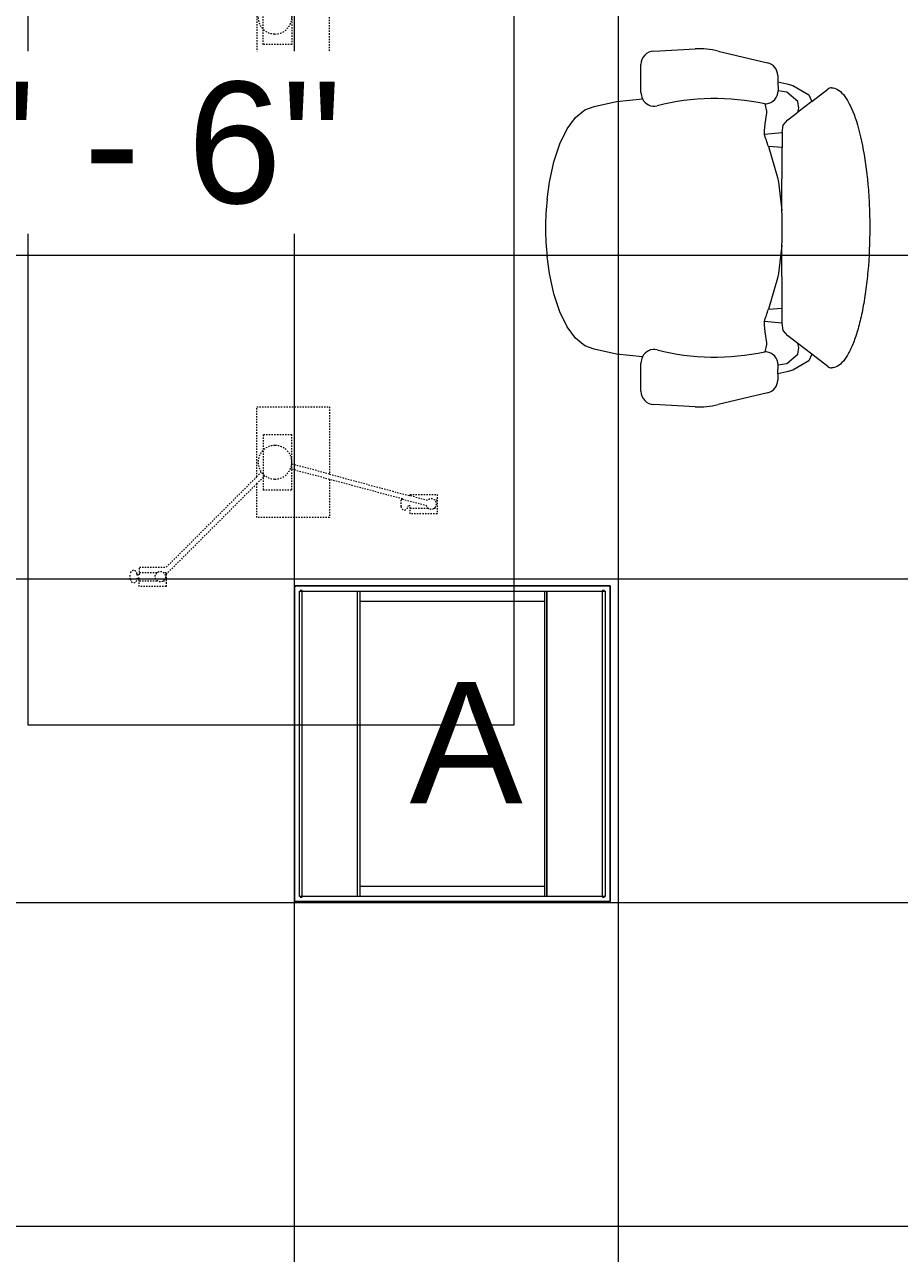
# Model space of a CAD drawing. Header units: inches. Extents: x -1206 to 1060, y -822 to 854.
# Drawn here: x -695.9 to -631, y -720.2 to -629.1 of the extents above; entities that cross this region are included whole.
import ezdxf

# ---------------------------------------------------------------- set-up
doc = ezdxf.new("R2010")
doc.units = ezdxf.units.IN
doc.header["$MEASUREMENT"] = 0
doc.linetypes.add('X1$0$Overhead', pattern=[0.15624999999999997, 0.09374999999999997, -0.06249999999999999])
for name, color, linetype, lineweight in [('X1$0$A-CLNG', 13, 'Continuous', 13), ('X1$0$A-CLNG-PATT', 13, 'Continuous', 13), ('X1$0$E-LITE-EQPM', 33, 'Continuous', 9), ('X1$0$E-LITE-EQPM-IDEN', 33, 'Continuous', 9), ('X1$0$G-ANNO-DIMS', 111, 'Continuous', 9), ('X1$0$I-FURN', 30, 'Continuous', 9)]:
    doc.layers.add(name, color=color, linetype=linetype, lineweight=lineweight)
doc.styles.add('X1$0$Arial', font='arial.ttf', dxfattribs={"height": 8.999999999999991})

# ---------------------------------------------------------------- blocks, each defined once
blk = doc.blocks.new('X1$0$HermanMiller_Seating_AE11_Aeron_WorkChair - Std Tlt Adj Arms FabPds Size A-4890949-FIRST FLOOR RCP')
at = {"layer": 'X1$0$I-FURN'}
for p, q in [((-3.811909893561642, 12.23894579273622), (-0.1498667921451475, 13.110860816883)), ((1.547144883530031, 13.26614950963032), (4.613714751973238, 13.10888951637683)), ((5.562500000000067, 12.11020185290024), (5.562500000000067, 10.03003776535042)), ((-4.590753424657456, 10.81708317770035), (-4.580031201800547, 11.28886098340415)), ((-8.292022690365206, 10.29180416822721), (-7.096680701611565, 9.37395228400566)), ((-6.874999999999925, 9.872733862631863), (-5.687499999999935, 10.56023386263186)), ((-5.249999999999932, 10.06023386263186), (-6.062499999999925, 9.372733862631865)), ((-5.687499999999938, 10.56023386263186), (-5.249999999999905, 10.68523386263186)), ((-5.249999999999932, 10.68523386263186), (-4.590753424657456, 10.81708317770035)), ((-4.60438240197065, 10.15955964694406), (-5.249999999999931, 10.06023386263186)), ((-4.590753424657513, 10.81708317770035), (-4.604382401970716, 10.15955964694407)), ((-7.096680701611565, 9.37395228400566), (-6.874999999999926, 9.872733862631863)), ((-7.096680701611617, 9.37395228400566), (-6.067134858344434, 8.583408154354068)), ((-6.062499999999925, 9.372733862631865), (-6.124999999999928, 8.87273386263186)), ((-3.742000450927722, 8.653376042771493), (-3.608315446579753, 9.188116060163269)), ((5.449399276773777, 9.568074917430486), (7.367063387764149, 9.355001127320442)), ((7.367063387764125, 9.355001127320444), (9.024433967334868, 8.992248835066897)), ((-6.124999999999928, 8.87273386263186), (-6.067134858344379, 8.583408154354071)), ((-6.067134858344379, 8.583408154354071), (-5.320656891162884, 8.010219715268281)), ((-3.742000450927722, 8.536438528680112), (-3.742000450927722, 8.653376042771493)), ((-3.625062936836291, 7.717875930040051), (-3.742000450927722, 8.536438528680112)), ((9.024433967334863, 8.9922488350669), (9.734018504882687, 8.74503381056267)), ((9.734018504882687, 8.74503381056267), (10.41136366487851, 8.186370293910592)), ((-5.320656891162891, 8.010219715268287), (-4.969844348888399, 7.60093841594805)), ((-4.969844348888399, 7.60093841594805), (-4.911375591842654, 7.074719602536336)), ((-3.566594179790488, 7.191657116627816), (-3.625062936836313, 7.717875930040254)), ((10.41136366487851, 8.186370293910596), (11.03234625542778, 7.33615471017256)), ((11.03234625542778, 7.336154710172555), (11.57485039960318, 6.224666915012462)), ((-4.911375591842705, 7.074719602536314), (-4.906790916798449, 5.960643566784693)), ((-4.911375591842654, 7.074719602536336), (-3.566594179790488, 6.952466746895229)), ((-3.566594179790488, 6.952466746895229), (-3.566594179790488, 7.191657116627821)), ((-3.887337075584271, 6.020611439797311), (-4.906790916798396, 5.960643566784712)), ((-4.906790916798396, 5.960643566784712), (-4.887596432278584, 1.296383828469966)), ((-4.560563049568188, 3.74200045092868), (-3.887337075584271, 6.020611439797311)), ((11.57485039960318, 6.224666915012452), (12.01955517751517, 4.891491798018884)), ((12.01955517751516, 4.891491798018913), (12.35062272786631, 3.384109493512021)), ((-4.619031806613913, 3.3911879086543), (-4.560563049568185, 3.742000450928688)), ((-4.887596432278584, 1.296383828469898), (-4.619031806613881, 3.391187908654556)), ((12.35062272786632, 3.384109493511994), (12.5089761575877, 2.130535837708464)), ((-4.887596432278584, -1.296383828468977), (-4.906790916798396, -5.960643566783721)), ((-4.619031806613896, -3.391187908653444), (-4.887596432278584, -1.296383828468907)), ((12.50897615758763, -2.130535837708004), (12.35062272786632, -3.384109493511001)), ((-4.560563049568189, -3.74200045092768), (-4.619031806613914, -3.391187908653307)), ((12.35062272786632, -3.384109493510989), (12.01955517751516, -4.89149179801792)), ((-3.887337075584272, -6.020611439796317), (-4.560563049568188, -3.742000450927689)), ((12.01955517751515, -4.891491798017939), (11.57485039960318, -6.224666915011468)), ((-4.911375591842705, -7.074719602535323), (-4.906790916798449, -5.960643566783702)), ((-4.906790916798396, -5.960643566783721), (-3.887337075584272, -6.020611439796319)), ((11.57485039960318, -6.22466691501146), (11.03234625542779, -7.33615471017156)), ((-4.911375591842654, -7.074719602535345), (-4.969844348888399, -7.60093841594706)), ((-3.566594179790488, -6.952466746894237), (-4.911375591842654, -7.074719602535345)), ((-3.625062936836292, -7.717875930039073), (-3.566594179790488, -7.191657116626825)), ((-3.566594179790488, -7.191657116626833), (-3.566594179790488, -6.952466746894237)), ((-5.320656891162889, -8.010219715267294), (-6.067134858344379, -8.58340815435308)), ((-4.969844348888399, -7.60093841594706), (-5.32065689116289, -8.010219715267294)), ((-3.742000450927722, -8.53643852867912), (-3.625062936836292, -7.71787593003907)), ((10.41136366487851, -8.186370293909603), (9.734018504882687, -8.74503381056168)), ((11.03234625542778, -7.336154710171571), (10.41136366487851, -8.186370293909603)), ((-7.096680701611617, -9.37395228400467), (-6.067134858344434, -8.583408154353076)), ((-6.067134858344379, -8.58340815435308), (-6.124999999999928, -8.872733862630868)), ((-6.124999999999928, -8.872733862630868), (-6.062499999999926, -9.372733862630872)), ((-3.742000450927722, -8.653376042770502), (-3.742000450927722, -8.53643852867912)), ((-3.608315446579753, -9.188116060162278), (-3.742000450927722, -8.653376042770502)), ((9.024433967334852, -8.99224883506591), (7.367063387764117, -9.355001127319456)), ((9.734018504882687, -8.74503381056168), (9.024433967334858, -8.99224883506591)), ((-7.096680701611565, -9.37395228400467), (-8.292022690365206, -10.29180416822622)), ((-6.874999999999925, -9.872733862630874), (-7.096680701611565, -9.37395228400467)), ((-5.687499999999939, -10.56023386263086), (-6.874999999999928, -9.872733862630872)), ((-6.062499999999926, -9.372733862630874), (-5.249999999999932, -10.06023386263087)), ((7.367063387764135, -9.355001127319452), (5.449399276773777, -9.568074917429495)), ((-5.249999999999918, -10.68523386263087), (-5.687499999999939, -10.56023386263086)), ((-5.249999999999932, -10.06023386263087), (-4.60438240197065, -10.15955964694307)), ((-4.590753424657456, -10.81708317769936), (-5.249999999999937, -10.68523386263086)), ((-4.590753424657513, -10.81708317769936), (-4.604382401970716, -10.15955964694307)), ((-4.580031201800547, -11.28886098340316), (-4.590753424657456, -10.81708317769936)), ((5.562500000000067, -10.03003776534942), (5.562500000000067, -12.11020185289924)), ((-0.1498667921451475, -13.11086081688201), (-3.811909893561642, -12.23894579273522)), ((4.613714751973238, -13.10888951637583), (1.547144883530031, -13.26614950962933))]:
    blk.add_line(p, q, dxfattribs=at)
for centre, radius, start, end in [((1.239856371691116, 7.274023528770535), 6.000000000000248, 87.06432655358003, 103.3924977537516), ((4.562500000000081, 12.11020185290023), 1.000000000000001, 9.15999748261493e-13, 87.06432655357955), ((-3.580289366255601, 11.26613957805084), 1, 103.3924977537519, 178.6980473274212), ((-8.566084416055729, 9.93488657197908), 0.4500000000000091, 52.48088617952471, 89.37751836325921), ((-3.604790041986201, 10.18810984590519), 1.000000000000002, 181.6360282142956, 262.724995042111), ((4.562500000000075, 10.03003776535042), 1.000000000000008, 332.486160805848, 5.915831707522141e-13), ((-3.604790041986266, 10.18810984590432), 0.9999999999991358, 262.7249950421088, 269.7980087773087), ((0.08505823584170427, -7.788666172885335), 17.37389260201519, 75.7340595628897, 102.2736964578783), ((4.597255731580105, 9.957458322574169), 0.9368927675121212, 255.7340595628819, 335.442168768923), ((17.98987033145452, -0.9883562041937728), 22.97254516515543, 159.7775567035766, 162.2357042212114), ((-4.356990077533291, 3.290701044988963e-13), 16.99999999999996, 352.8004386806411, 7.199561319359244), ((27.51683178174757, 4.905203049547847e-13), 32.43034965751514, 177.7090250655417, 182.2909749344572), ((17.98987033145452, 0.9883562041947639), 22.97254516515543, 197.7642957787882, 200.2224432964231), ((0.08505823584170427, 7.788666172886327), 17.37389260201519, 257.7263035421214, 284.26594043711), ((4.597255731580105, -9.957458322573178), 0.9368927675121212, 24.55783123107662, 104.2659404371177), ((-3.604790041986201, -10.1881098459042), 1.000000000000002, 97.2750049578897, 178.3639717857053), ((-3.604790041986192, -10.18810984590441), 1.000000000000211, 90.20199122269612, 97.27500495788846), ((4.562500000000017, -10.03003776534944), 1.000000000000066, 1.424888497295567e-12, 27.51383919415188), ((-8.56608441605573, -9.934886571978089), 0.4500000000000088, 270.6224816328765, 307.5191138204761), ((-3.580289366255605, -11.26613957804986), 0.9999999999999964, 181.3019526725793, 256.6075022462491), ((4.562500000000078, -12.11020185289924), 1.000000000000003, 272.9356734464213, 2.544443745170813e-13), ((1.239856371691076, -7.274023528769823), 5.999999999999972, 256.607502246249, 272.9356734464212)]:
    blk.add_arc(centre, radius, start, end, dxfattribs=at)
blk.add_open_spline([(-8.561195552920454, -10.38486001454693), (-8.710730078221964, -10.38433531271926), (-9.00561659556836, -10.29946273338096), (-9.585202828669967, -9.790056948295106), (-10.25377912773999, -8.541005613105673), (-10.8910407674379, -6.205279748005754), (-11.23178638667845, -3.752780605287299), (-11.37062425861153, -1.631233646853673), (-11.417427800355, 0.5437823196606205), (-11.32346572834928, 2.71845835046229), (-11.09562593339218, 4.734046993067417), (-10.86242827496979, 6.129223243383158), (-10.57253867463979, 7.373465415816605), (-10.23314667607969, 8.436144721463407), (-9.852519468147992, 9.2911251144878), (-9.440336930398667, 9.917222975312567), (-9.005607835528819, 10.29951571033886), (-8.710730078191622, 10.3843353127258), (-8.56119555289012, 10.38486001454759)], degree=3, knots=[-1, -1, -1, -1, -0.95, -0.9, -0.8, -0.7, -0.6, -0.55, -0.5, -0.4, -0.35, -0.3, -0.25, -0.2, -0.15, -0.1, -0.05, 0, 0, 0, 0], dxfattribs=at)
blk = doc.blocks.new('X1$0$Geiger_MP_Flex_Tables_Rectangular_AM3 - Wood Top Casters Plain Top 24D x 60W x 29H-4938074-FIRST FLOOR RCP')
at = {"layer": 'X1$0$I-FURN'}
for p, q in [((1.481481604059809e-12, 36.0000000000076), (72.00000000000125, 36.0000000000076)), ((1.481481604059809e-12, 7.60458362947247e-12), (1.481481604059809e-12, 36.0000000000076)), ((72.00000000000125, 36.0000000000076), (72.00000000000125, 7.60458362947247e-12)), ((72.00000000000125, 7.60325136184292e-12), (1.481481604059809e-12, 7.60325136184292e-12))]:
    blk.add_line(p, q, dxfattribs=at)
at = {"layer": 'X1$0$I-FURN', "linetype": 'X1$0$Overhead'}
for p, q in [((10.81836238392716, 28.4389168706509), (11.22732487729655, 28.4389168706509)), ((61.18163761607548, 28.43891687065106), (60.77267512270609, 28.43891687065106)), ((10.28561130944242, 27.76853764654979), (10.89924093861579, 27.76853764654979)), ((10.28561130944242, 25.76883792624591), (10.28561130944242, 27.76853764654979)), ((10.69942148237239, 27.7685376465498), (10.69942148237239, 26.4169740705581)), ((10.89924093861579, 27.9413018608714), (10.82145886710435, 27.94162169773394)), ((10.89924093861579, 27.76853764654979), (10.89924093861579, 27.9413018608714)), ((11.151921700058, 27.94160241701579), (11.151921700058, 27.76691573712556)), ((11.22732487729655, 27.94160241701579), (11.151921700058, 27.94160241701579)), ((11.151921700058, 27.76691573712556), (11.71782007149866, 27.76691573712556)), ((11.30721848756067, 26.45815935947348), (11.30721848756067, 27.76885129749591)), ((11.71782007149866, 27.76691573712556), (11.71782007149866, 25.76883792624591)), ((60.84807829994465, 27.76691573712573), (60.28217992850399, 27.76691573712573)), ((60.28217992850399, 27.76691573712573), (60.28217992850399, 25.76883792624608)), ((60.69278151244198, 26.45815935947364), (60.69278151244198, 27.76885129749608)), ((60.77267512270609, 27.94160241701596), (60.84807829994465, 27.94160241701596)), ((60.84807829994465, 27.94160241701596), (60.84807829994465, 27.76691573712573)), ((61.10075906138685, 27.94130186087157), (61.1785411328983, 27.9416216977341)), ((61.10075906138685, 27.76853764654996), (61.10075906138685, 27.94130186087157)), ((61.71438869056023, 27.76853764654996), (61.10075906138685, 27.76853764654996)), ((61.30057851763025, 27.76853764654997), (61.30057851763025, 26.41697407055827)), ((61.71438869056023, 25.76883792624608), (61.71438869056023, 27.76853764654996)), ((11.19535751920856, 25.76883792624591), (10.28561130944242, 25.76883792624591)), ((10.69942148237239, 26.00199931745958), (10.69942148237239, 25.76883792624591)), ((17.8989445835338, 19.06999999821005), (11.19535751920856, 25.76883792624591)), ((11.30721848756067, 25.76885073721224), (11.30721848756067, 25.96081402854421)), ((11.71782007149866, 25.76883792624591), (18.41665799953453, 19.06999999821005)), ((60.28217992850399, 25.76883792624608), (53.58334200046811, 19.06999999821022)), ((54.10105541646884, 19.06999999821021), (60.80464248079409, 25.76883792624608)), ((60.69278151244198, 25.7688507372124), (60.69278151244198, 25.96081402854438)), ((60.80464248079409, 25.76883792624608), (61.71438869056023, 25.76883792624608)), ((61.30057851763025, 26.00199931745975), (61.30057851763025, 25.76883792624608)), ((15.40000044107434, 19.06999999821005), (17.8989445835338, 19.06999999821005)), ((15.40000044107434, 13.67000030219374), (15.40000044107434, 19.06999999821005)), ((21.54000044107421, 18.59000000001001), (17.45000044107407, 18.59000000001001)), ((17.45000044107407, 18.59000000001001), (17.45000044107407, 16.46499999820999)), ((17.89894458353407, 19.06999999821005), (18.50102449989186, 18.46792008185226)), ((18.41665799953453, 19.06999999821005), (23.60000044107416, 19.06999999821005)), ((18.43101786175407, 19.06999999821006), (18.76986633700794, 18.73115152295618)), ((21.54000044107421, 16.46499999820999), (21.54000044107421, 18.59000000001001)), ((23.60000044107416, 19.06999999821005), (23.60000044107416, 13.67000030219375)), ((53.58334200046811, 19.06999999821022), (48.39999955892848, 19.06999999821022)), ((48.39999955892848, 19.06999999821022), (48.39999955892848, 13.67000030219392)), ((50.45999955892843, 16.46499999821016), (50.45999955892843, 18.59000000001017)), ((50.45999955892843, 18.59000000001017), (54.54999955892857, 18.59000000001017)), ((53.56898213824857, 19.06999999821022), (53.23013366299469, 18.73115152295635)), ((54.10105541646858, 19.06999999821021), (53.49897550011079, 18.46792008185243)), ((56.5999995589283, 19.06999999821021), (54.10105541646884, 19.06999999821021)), ((54.54999955892857, 18.59000000001017), (54.54999955892857, 16.46499999821016)), ((56.5999995589283, 13.6700003021939), (56.5999995589283, 19.06999999821021)), ((17.45000044107407, 16.46499999820999), (21.54000044107421, 16.46499999820999)), ((18.22503040672139, 13.67000030219375), (19.00412855538242, 16.56911656422719)), ((18.61509888967482, 13.67000030219375), (19.36849865887419, 16.47348985797297)), ((54.54999955892857, 16.46499999821016), (50.45999955892843, 16.46499999821016)), ((53.38490111032782, 13.67000030219392), (52.63150134112846, 16.47348985797314)), ((53.77496959328125, 13.67000030219391), (52.99587144462022, 16.56911656422735)), ((18.22503040672113, 13.67000030219374), (15.40000044107434, 13.67000030219374)), ((16.77338081392259, 8.273490719758065), (18.22503040672113, 13.67000030219374)), ((18.61509888967456, 13.67000030219375), (17.0060180846015, 7.692146356842373)), ((23.60000044107416, 13.67000030219375), (18.61509888967456, 13.67000030219375)), ((48.39999955892848, 13.67000030219392), (53.38490111032809, 13.67000030219392)), ((53.38490111032809, 13.67000030219392), (54.99398191540115, 7.692146356842538)), ((55.22661918608005, 8.27349071975823), (53.7749695932815, 13.6700003021939)), ((53.7749695932815, 13.6700003021939), (56.5999995589283, 13.6700003021939)), ((16.20497939022637, 8.36252558094358), (16.6974771852664, 8.36252558094358)), ((16.77338081392261, 8.273490719758065), (16.30069779143498, 6.499871671858223)), ((16.6974771852664, 8.36252558094358), (16.77338081392259, 8.273490719758065)), ((55.30252281473624, 8.362525580943744), (55.22661918608005, 8.27349071975823)), ((55.22661918608004, 8.27349071975823), (55.69930220856767, 6.499871671858388)), ((55.79502060977627, 8.362525580943744), (55.30252281473624, 8.362525580943744)), ((15.66506414245056, 7.692146356842373), (16.27869377162394, 7.690997517247173)), ((15.66506414245056, 5.692446636538501), (15.66506414245056, 7.692146356842373)), ((16.08667103201148, 7.692459465340307), (16.08667103201148, 6.34482411083809)), ((16.27869377162394, 7.863871557669172), (16.20497939022637, 7.863871557669172)), ((16.27869377162394, 7.690997517247173), (16.27869377162394, 7.863871557669172)), ((16.66548139591804, 6.409248750302253), (17.00601808460151, 7.692146356842371)), ((17.0060180846015, 7.692146356842373), (17.0972729045068, 7.692146356842373)), ((17.0972729045068, 7.692146356842373), (17.0972729045068, 5.692446636538501)), ((54.99398191540115, 7.692146356842538), (54.90272709549584, 7.692146356842538)), ((54.90272709549584, 7.692146356842538), (54.90272709549584, 5.692446636538667)), ((55.33451860408461, 6.409248750302418), (54.99398191540114, 7.692146356842536)), ((55.7213062283787, 7.690997517247339), (55.7213062283787, 7.863871557669337)), ((55.7213062283787, 7.863871557669337), (55.79502060977627, 7.863871557669337)), ((56.33493585755208, 7.692146356842538), (55.7213062283787, 7.690997517247339)), ((55.91332896799116, 7.692459465340472), (55.91332896799116, 6.344824110838255)), ((56.33493585755208, 5.692446636538667), (56.33493585755208, 7.692146356842538)), ((17.0972729045068, 5.692446636538501), (15.66506414245056, 5.692446636538501)), ((16.08667103201148, 5.921365612868416), (16.08667103201148, 5.692458905056633)), ((16.68667188137766, 5.692458905056633), (16.68667188137766, 5.878738049245486)), ((54.90272709549584, 5.692446636538667), (56.33493585755208, 5.692446636538667)), ((55.31332811862498, 5.692458905056799), (55.31332811862498, 5.878738049245651)), ((55.91332896799117, 5.921365612868581), (55.91332896799117, 5.692458905056799))]:
    blk.add_line(p, q, dxfattribs=at)
for centre in [(11.018775048879, 26.20948669400884), (60.98122495112364, 26.20948669400901)]:
    blk.add_circle(centre, 0.3808381701822796, dxfattribs=at)
for centre, radius, start, end in [((10.81836238392715, 28.19025964383334), 0.2486572268175503, 90.00000000000081, 270.7135123533533), ((11.22732487729655, 28.19025964383334), 0.2486572268175485, 269.9999999999998, 90.0000000000002), ((60.77267512270609, 28.19025964383351), 0.2486572268175493, 90, 269.9999999999996), ((61.18163761607548, 28.19025964383351), 0.2486572268175502, 269.2864876466472, 90), ((19.49999999999969, 17.71655449509441), 1.250000917911528, 3.745418442521224e-12, 180), ((52.50000000000296, 17.71655449509458), 1.25000091791153, 359.9999999999994, 179.999999999996), ((19.49999999999969, 17.71655449509441), 1.250000917911527, 180.0000000000002, 1.017777498068325e-13), ((52.50000000000296, 17.71655449509458), 1.250000917911535, 180, 0), ((16.20497939022637, 8.113198569306391), 0.2493270116372113, 90, 269.9999999999996), ((55.79502060977627, 8.113198569306556), 0.249327011637213, 269.9999999999996, 90), ((16.4032281942936, 6.133094861853238), 0.3808381701822711, 105.6180373411187, 46.47894373477284), ((55.59677180570905, 6.133094861853404), 0.3808381701822813, 133.5210562652268, 74.38196265888175)]:
    blk.add_arc(centre, radius, start, end, dxfattribs=at)
blk = doc.blocks.new('X1$0$L-Recessed-Axis-Duo - 2 x 2-V16-FIRST FLOOR RCP')
at = {"layer": 'X1$0$E-LITE-EQPM'}
for p, q in [((-11.70125000000001, 11.70124999999993), (-11.70124999999984, -11.70125000000018)), ((11.70125000000001, 11.70124999999993), (-11.70125000000001, 11.70124999999993)), ((-11.37499999999974, 11.26001541712425), (-11.37499999999974, 11.27436132113721)), ((-11.37499999999974, 11.13871248809951), (-11.37499999999974, 11.26001541712425)), ((11.37500000000194, 11.13871248809951), (-11.37499999999974, 11.13871248809951)), ((-11.3212503404504, 11.32125034045099), (-11.3212503404504, -11.32125034045033)), ((11.3212503404509, 11.32125034045099), (-11.3212503404504, 11.32125034045098)), ((11.3212503404509, -11.32125034045032), (11.3212503404509, 11.32125034045099)), ((11.37500000000194, 11.27436132113729), (11.37500000000194, 11.26001541712425)), ((11.37500000000194, 11.26001541712425), (11.37500000000194, 11.13871248809951)), ((11.70125000000018, -11.70125000000027), (11.70125000000001, 11.70124999999993)), ((11.32125034045096, 7.025524577924568), (-11.32125034045037, 7.025524577924568)), ((11.32125034045096, 7.015847702113351), (-11.32125034045037, 7.015847702113351)), ((-11.32125034045055, 6.85266328776862), (11.32125034045072, 6.85266328776862)), ((-10.57125025785035, 6.863553461615081), (-10.57125025785035, -6.863553461615302)), ((10.57125025785085, -6.863215716456115), (10.57125025785085, 6.863215716455974)), ((11.32125034045055, -6.852663287769814), (-11.32125034045072, -6.852663287769729)), ((11.3212503404508, -7.015847702113612), (-11.32125034045053, -7.015847702113612)), ((11.3212503404508, -7.025524577924827), (-11.32125034045053, -7.025524577924827)), ((-11.70124999999984, -11.70125000000018), (11.70125000000018, -11.70125000000027)), ((-11.37499999999974, -11.26001541712435), (-11.37499999999974, -11.13871248810012)), ((11.37500000000194, -11.13871248810012), (-11.37499999999974, -11.13871248810012)), ((-11.37499999999974, -11.2743613211372), (-11.37499999999974, -11.26001541712435)), ((-11.3212503404504, -11.32125034045032), (11.3212503404509, -11.32125034045032)), ((11.37500000000194, -11.13871248810012), (11.37500000000194, -11.26001541712435)), ((11.37500000000193, -11.26001541712435), (11.37500000000193, -11.27436132113728))]:
    blk.add_line(p, q, dxfattribs=at)
for points, knots in [([(-11.64125001675038, 11.64125001675096), (-11.64660277706012, 11.64648600304518), (-11.65431583323239, 11.65433927915206), (-11.66427681762281, 11.66427666576342), (-11.67133766628085, 11.67133580883766), (-11.67787256750439, 11.67788014914007), (-11.68380222611832, 11.6837977483684), (-11.68897699868519, 11.68898732805266), (-11.69336573628239, 11.69336016269693), (-11.69682921501146, 11.69684117998933), (-11.70022710545539, 11.70021528227364), (-11.70122677902002, 11.7012500000004), (-11.70124999999982, 11.7012500000004)], [-1, -1, -1, -1, -0.8333333333333333, -0.75, -0.6666666666666666, -0.5833333333333333, -0.5, -0.4166666666666666, -0.3333333333333333, -0.25, -0.1666666666666667, 0, 0, 0, 0]), ([(11.70125000000032, 11.7012500000004), (11.70125000000032, 11.7012267790206), (11.70021528227355, 11.70022710545597), (11.69684117998925, 11.69682921501204), (11.69336016269685, 11.69336573628298), (11.68898732805257, 11.68897699868577), (11.68379774836832, 11.6838022261189), (11.67788014913999, 11.67787256750498), (11.67133580883757, 11.67133766628143), (11.66427666576333, 11.66427681762339), (11.65433927915198, 11.65431583323298), (11.64648600304509, 11.6466027770607), (11.64125001675088, 11.64125001675096)], [0, 0, 0, 0, 0.1666666666666667, 0.25, 0.3333333333333333, 0.4166666666666666, 0.5, 0.5833333333333333, 0.6666666666666666, 0.75, 0.8333333333333334, 1, 1, 1, 1]), ([(-11.70124999999982, -11.70124999999974), (-11.70124999999982, -11.70122677901994), (-11.70021528227305, -11.70022710545531), (-11.69684117998876, -11.69682921501138), (-11.69336016269634, -11.69336573628232), (-11.68898732805207, -11.68897699868511), (-11.68379774836782, -11.68380222611823), (-11.67788014913949, -11.67787256750431), (-11.67133580883706, -11.67133766628077), (-11.66427666576283, -11.66427681762273), (-11.65433927915148, -11.65431583323231), (-11.6464860030446, -11.64660277706004), (-11.64125001675037, -11.6412500167503)], [0, 0, 0, 0, 0.1666666666666667, 0.25, 0.3333333333333333, 0.4166666666666666, 0.5, 0.5833333333333333, 0.6666666666666666, 0.75, 0.8333333333333334, 1, 1, 1, 1]), ([(11.70125000000032, -11.70124999999974), (11.70122677902052, -11.70124999999974), (11.70022710545588, -11.70021528227297), (11.69682921501196, -11.69684117998868), (11.6933657362829, -11.69336016269627), (11.68897699868568, -11.68898732805199), (11.68380222611881, -11.68379774836774), (11.67787256750489, -11.67788014913941), (11.67133766628135, -11.67133580883699), (11.66427681762331, -11.66427666576276), (11.65431583323289, -11.65433927915141), (11.64660277706061, -11.64648600304452), (11.64125001675088, -11.6412500167503)], [0, 0, 0, 0, 0.1666666666666667, 0.25, 0.3333333333333333, 0.4166666666666666, 0.5, 0.5833333333333333, 0.6666666666666666, 0.75, 0.8333333333333334, 1, 1, 1, 1])]:
    blk.add_open_spline(points, degree=3, knots=knots, dxfattribs=at)
blk = doc.blocks.new('X1')
at = {"layer": 'X1$0$A-CLNG-PATT'}
h = blk.add_hatch(dxfattribs=at)
h.set_pattern_fill('FP1_25', color=256, style=0, pattern_type=2)
h.set_pattern_definition([(180, (-363.88, 1.811), (2.939152317953648e-15, 24), []), (90, (-363.88, 1.811), (24, -1.469576158976824e-15), [])])
h.paths.add_polyline_path([(-732.5886361878237, -747.1941201453415), (-618.9294770482086, -747.1941201453415), (-618.9294770482086, -720.1784225132483), (-601.8982920039781, -720.1784225132483), (-601.8982920039781, -580.4441201453424), (-618.9320315692586, -580.4441201453424), (-618.9320315692586, -555.8402997941718), (-768.9320315692587, -555.8402997941718), (-768.9320315692587, -581.1941201453427), (-795.9294770482113, -581.1941201453424), (-795.9294770482113, -720.1941201453425), (-768.9294770482086, -720.1941201453425), (-768.9294770482086, -747.1941201453415)], flags=0)
h.paths.add_polyline_path([(-727.2653236878238, -694.4678991162905), (-747.5423441951689, -694.4678991162874), (-747.5423441951689, -671.0655553662888), (-724.1400004451689, -671.0655553662905), (-724.1400004451714, -694.4678991162905)], flags=0)
h.paths.add_polyline_path([(-675.8806489231919, -694.1013099272525), (-675.8806489231939, -670.6989661772525), (-652.4783051731938, -670.6989661772504), (-652.4783051731919, -694.1013099272504), (-674.0321986878238, -694.1013099272504)], flags=0)
h.paths.add_polyline_path([(-652.7283051731938, -621.8795943882637), (-676.1306489231937, -621.879594388261), (-676.1306489231918, -598.4772506382614), (-652.7283051731916, -598.4772506382637), (-652.7283051731938, -616.1976674075045)], flags=0)
h.paths.add_polyline_path([(-747.5423441951687, -621.8795943882631), (-747.5423441951704, -598.4772506382627), (-724.1400004451698, -598.4772506382614), (-724.1400004451687, -621.879594388261), (-743.2352611878237, -621.879594388261)], flags=0)
h.paths.add_polyline_path([(-434.4831361878237, -4.076254345689846), (-281.8643590807005, -4.076254345689846), (-281.8643590807004, 25.923745654311), (-463.8957181878778, 25.923745654311), (-463.8957181878778, -4.076254345689846), (-452.6820315688586, -4.076254345689846)], flags=0)
at = {"layer": 'X1$0$A-CLNG'}
for p, q in [((-675.8806489231936, -670.6989661772517), (-675.8806489231914, -694.1013099272517)), ((-652.4783051731936, -670.6989661772496), (-675.8806489231936, -670.6989661772518)), ((-652.4783051731915, -694.1013099272496), (-652.4783051731936, -670.6989661772496)), ((-675.8806489231915, -694.1013099272517), (-652.4783051731915, -694.1013099272496))]:
    blk.add_line(p, q, dxfattribs=at)
at = {"layer": 'X1$0$E-LITE-EQPM', "extrusion": (0, 0, -1), "rotation": 269.9999999999948}
blk.add_blockref('X1$0$L-Recessed-Axis-Duo - 2 x 2-V16-FIRST FLOOR RCP', (664.1794770481922, -682.4001380522504), dxfattribs=at)
at = {"layer": 'X1$0$I-FURN'}
for name, p, rotation in [('X1$0$Geiger_MP_Flex_Tables_Rectangular_AM3 - Wood Top Casters Plain Top 24D x 60W x 29H-4938074-FIRST FLOOR RCP', (-659.6065192439274, -681.0227428900306), 90.00000000000058), ('X1$0$HermanMiller_Seating_AE11_Aeron_WorkChair - Std Tlt Adj Arms FabPds Size A-4890949-FIRST FLOOR RCP', (-644.6316249944676, -644.1436862647811), 180)]:
    blk.add_blockref(name, p, dxfattribs=dict(at, rotation=rotation))
at = {"layer": 'X1$0$E-LITE-EQPM-IDEN', "insert": (-667.3441956353931, -677.8103758015147), "char_height": 8.999999999999991, "width": 10.30199999999999, "attachment_point": 1, "style": 'X1$0$Arial'}
blk.add_mtext('A', dxfattribs=at)
at = {"layer": 'X1$0$G-ANNO-DIMS', "insert": (-704.3748660948626, -633.3165123583951), "char_height": 9, "width": 38.23472022955523, "attachment_point": 1, "line_spacing_factor": 0.9417779076525876, "style": 'X1$0$Arial', "bg_fill": 3, "box_fill_scale": 1.25, "bg_fill_color": 256, "bg_fill_true_color": 13158600, "bg_fill_transparency": 0}
blk.add_mtext('8\' - 6"', dxfattribs=at)

msp = doc.modelspace()

# ---------------------------------------------------------------- block references
at = {"color": 253}
msp.add_blockref('X1', (0, 0), dxfattribs=at)

doc.saveas('drawing.dxf')
